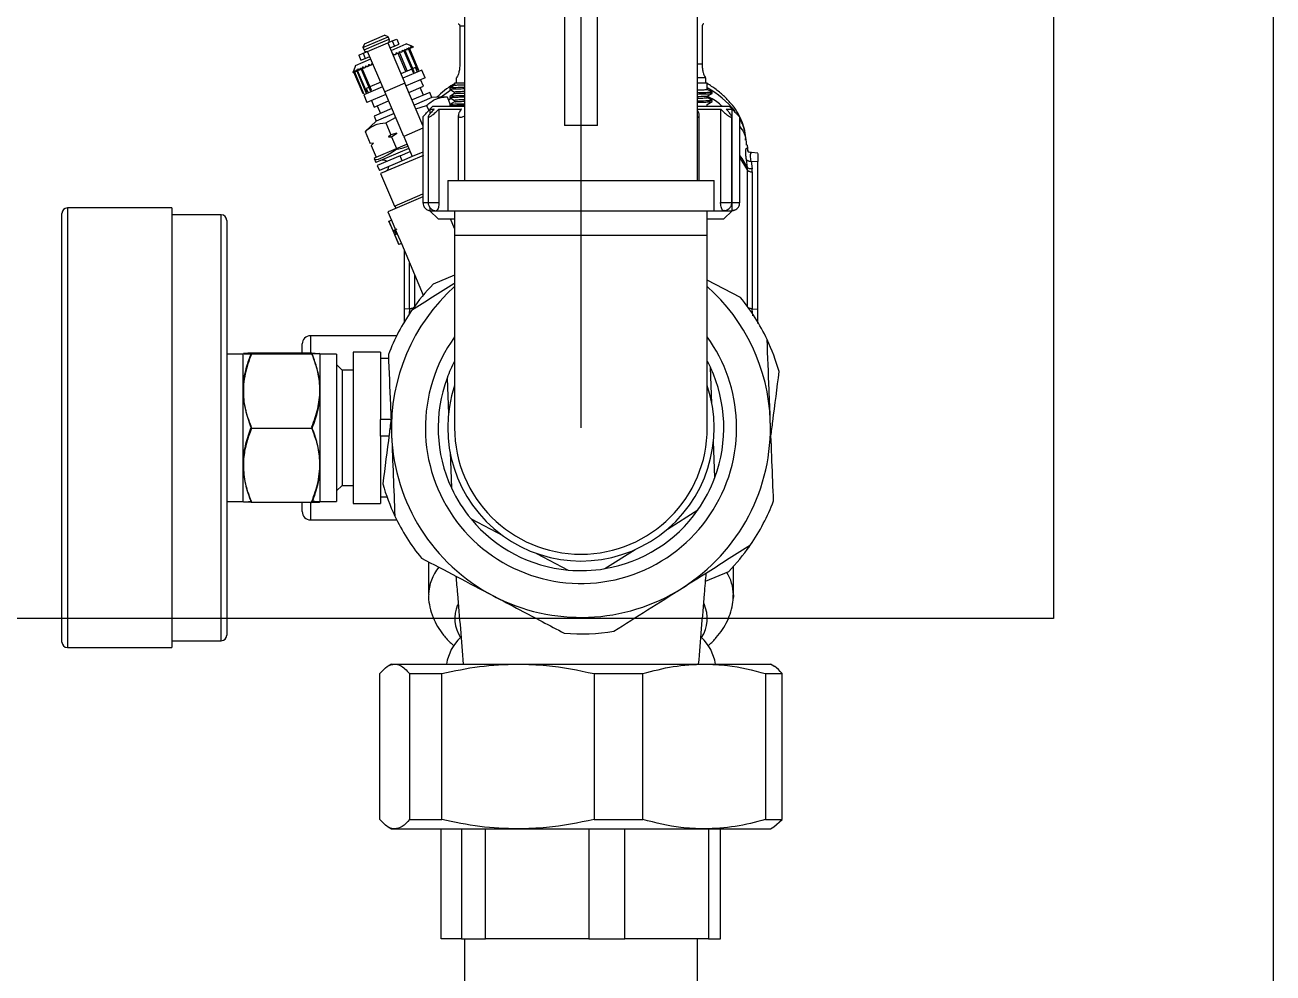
# Model space of a CAD drawing. Header units: millimetres. Extents: x 12318 to 17800, y 6541 to 10165.
# Drawn here: x 15341.1 to 15357.52, y 7305.36 to 7317.83 of the extents above; entities that cross this region are included whole.
import ezdxf

# ---------------------------------------------------------------- set-up
doc = ezdxf.new("R2010")
doc.units = ezdxf.units.MM
doc.layers.add('Equipment', color=123, linetype='Continuous')
doc.layers.add('GCW', color=214, linetype='Continuous')

# ---------------------------------------------------------------- blocks, each defined once
blk = doc.blocks.new('A$Cbe2ee938')
at = {"layer": 'Equipment'}
for p, q in [((27000, 889.3), (27000, 225)), ((26960, 747), (26960, 527)), ((26852.8, 715.7), (26852.8, 606.7)), ((26895.2, 606.7), (26895.2, 715.7)), ((26871, 644.2), (26871, 616.7)), ((26877, 616.7), (26877, 644.2)), ((26851.93, 634.8), (26851.93, 627.9)), ((26852.8, 634.8), (26851.93, 634.8)), ((26896.07, 634.8), (26896.07, 627.9)), ((26834.3, 630.92), (26836.61, 631.89)), ((26834.57, 631.57), (26838.25, 633.13)), ((26835.16, 630.19), (26838.84, 631.75)), ((26836.61, 631.89), (26838.91, 632.87)), ((26836.8, 631.43), (26839.1, 632.41)), ((26838.91, 632.87), (26838.25, 633.13)), ((26838.84, 631.75), (26839.64, 632.09)), ((26838.84, 631.75), (26841.96, 624.39)), ((26839.1, 632.41), (26838.91, 632.87)), ((26839.64, 632.09), (26840.45, 632.44)), ((26839.64, 632.09), (26840.03, 631.17)), ((26840.45, 632.44), (26840.84, 631.52)), ((26833.54, 629.51), (26834.35, 629.85)), ((26833.54, 629.51), (26833.93, 628.59)), ((26834.57, 631.57), (26834.3, 630.92)), ((26834.3, 630.92), (26834.5, 630.45)), ((26834.35, 629.85), (26835.16, 630.19)), ((26834.35, 629.85), (26834.74, 628.93)), ((26834.5, 630.45), (26836.8, 631.43)), ((26838.28, 622.83), (26835.16, 630.19)), ((26839.23, 630.83), (26840.03, 631.17)), ((26839.42, 630.37), (26842.18, 631.54)), ((26840.1, 629.57), (26839.79, 629.66)), ((26839.79, 629.66), (26840.1, 629.57)), ((26840.03, 631.17), (26840.84, 631.52)), ((26840.1, 629.57), (26840.38, 629.69)), ((26840.37, 629.91), (26840.38, 629.69)), ((26840.7, 629.83), (26840.37, 629.91)), ((26840.37, 629.91), (26840.7, 629.83)), ((26840.38, 629.69), (26840.37, 629.91)), ((26840.7, 629.83), (26840.96, 629.94)), ((26842.11, 626.51), (26840.7, 629.83)), ((26840.92, 630.14), (26840.96, 629.94)), ((26841.26, 630.07), (26840.92, 630.14)), ((26840.92, 630.14), (26841.26, 630.07)), ((26840.96, 629.94), (26840.92, 630.14)), ((26840.96, 629.94), (26842.36, 626.62)), ((26841.26, 630.07), (26841.5, 630.17)), ((26841.43, 630.36), (26841.5, 630.17)), ((26841.77, 630.28), (26841.43, 630.36)), ((26841.43, 630.36), (26841.77, 630.28)), ((26841.5, 630.17), (26841.43, 630.36)), ((26841.77, 630.28), (26841.98, 630.37)), ((26841.77, 630.28), (26843.43, 626.37)), ((26841.89, 630.55), (26841.98, 630.37)), ((26842.23, 630.48), (26841.89, 630.55)), ((26841.89, 630.55), (26842.23, 630.48)), ((26841.98, 630.37), (26841.89, 630.55)), ((26843.64, 626.46), (26841.98, 630.37)), ((26843.23, 631.12), (26842.18, 631.54)), ((26842.23, 630.48), (26842.41, 630.55)), ((26842.28, 630.72), (26842.41, 630.55)), ((26842.62, 630.64), (26842.28, 630.72)), ((26842.28, 630.72), (26842.62, 630.64)), ((26842.41, 630.55), (26842.28, 630.72)), ((26842.62, 630.86), (26842.77, 630.71)), ((26842.95, 630.78), (26842.62, 630.86)), ((26842.62, 630.86), (26842.95, 630.78)), ((26842.77, 630.71), (26842.62, 630.86)), ((26842.62, 630.64), (26842.77, 630.71)), ((26844.28, 626.73), (26842.62, 630.64)), ((26842.77, 630.71), (26844.44, 626.8)), ((26842.88, 630.98), (26843.07, 630.83)), ((26843.2, 630.89), (26842.88, 630.98)), ((26842.88, 630.98), (26843.2, 630.89)), ((26843.07, 630.83), (26842.88, 630.98)), ((26842.95, 630.78), (26843.07, 630.83)), ((26843.07, 631.06), (26843.29, 630.93)), ((26843.38, 630.96), (26843.07, 631.06)), ((26843.07, 631.06), (26843.38, 630.96)), ((26843.29, 630.93), (26843.07, 631.06)), ((26843.19, 631.11), (26843.43, 630.99)), ((26843.47, 631.01), (26843.19, 631.11)), ((26843.19, 631.11), (26843.47, 631.01)), ((26843.43, 630.99), (26843.19, 631.11)), ((26843.2, 630.89), (26843.29, 630.93)), ((26843.49, 631.01), (26843.23, 631.12)), ((26843.38, 630.96), (26843.43, 630.99)), ((26843.47, 631.01), (26843.49, 631.01)), ((26832.98, 627.64), (26832.56, 626.59)), ((26832.98, 627.64), (26835.74, 628.81)), ((26833.9, 627.16), (26833.72, 626.86)), ((26833.72, 626.86), (26833.9, 627.16)), ((26833.96, 626.97), (26833.9, 627.16)), ((26833.9, 627.16), (26833.96, 626.97)), ((26833.93, 628.59), (26834.74, 628.93)), ((26834.36, 627.36), (26834.17, 627.06)), ((26834.17, 627.06), (26834.36, 627.36)), ((26834.45, 627.17), (26834.36, 627.36)), ((26834.36, 627.36), (26834.45, 627.17)), ((26834.45, 627.17), (26834.69, 627.27)), ((26834.86, 627.57), (26834.69, 627.27)), ((26834.69, 627.27), (26834.86, 627.57)), ((26834.74, 628.93), (26835.55, 629.27)), ((26834.99, 627.4), (26834.86, 627.57)), ((26834.86, 627.57), (26834.99, 627.4)), ((26834.99, 627.4), (26835.24, 627.51)), ((26835.41, 627.8), (26835.24, 627.51)), ((26835.24, 627.51), (26835.41, 627.8)), ((26835.57, 627.65), (26835.41, 627.8)), ((26835.41, 627.8), (26835.57, 627.65)), ((26835.57, 627.65), (26835.84, 627.77)), ((26836, 628.05), (26835.84, 627.77)), ((26835.84, 627.77), (26836, 628.05)), ((26843.86, 627.26), (26843.39, 627.06)), ((26844.21, 626.43), (26843.86, 627.26)), ((26895.2, 627.9), (26896.07, 627.9)), ((26832.56, 626.59), (26832.45, 626.33)), ((26832.45, 626.33), (26832.47, 626.33)), ((26832.47, 626.33), (26832.6, 626.61)), ((26832.6, 626.61), (26832.47, 626.33)), ((26832.6, 626.61), (26832.52, 626.35)), ((26832.52, 626.35), (26832.6, 626.61)), ((26832.52, 626.35), (26832.57, 626.38)), ((26832.57, 626.38), (26832.71, 626.66)), ((26832.71, 626.66), (26832.57, 626.38)), ((26832.71, 626.66), (26832.66, 626.41)), ((26832.66, 626.41), (26832.75, 626.45)), ((26834.32, 622.5), (26832.66, 626.41)), ((26832.75, 626.45), (26832.9, 626.74)), ((26832.75, 626.45), (26834.41, 622.54)), ((26832.88, 626.51), (26832.9, 626.74)), ((26832.9, 626.74), (26832.88, 626.51)), ((26832.88, 626.51), (26833, 626.56)), ((26833.17, 626.85), (26833, 626.56)), ((26833, 626.56), (26833.17, 626.85)), ((26833.17, 626.63), (26833.17, 626.85)), ((26833.17, 626.85), (26833.17, 626.63)), ((26833.17, 626.63), (26833.33, 626.7)), ((26833.17, 626.63), (26834.83, 622.72)), ((26833.5, 626.99), (26833.33, 626.7)), ((26833.33, 626.7), (26833.5, 626.99)), ((26834.99, 622.79), (26833.33, 626.7)), ((26833.53, 626.79), (26833.5, 626.99)), ((26833.5, 626.99), (26833.53, 626.79)), ((26833.53, 626.79), (26833.72, 626.86)), ((26833.96, 626.97), (26834.17, 627.06)), ((26833.96, 626.97), (26835.62, 623.06)), ((26835.84, 623.15), (26834.17, 627.06)), ((26843.18, 626.97), (26841.22, 626.14)), ((26845.02, 626.77), (26841.57, 625.31)), ((26845.61, 625.39), (26842.16, 623.93)), ((26843.43, 626.37), (26843.64, 626.46)), ((26844.44, 626.8), (26844.28, 626.73)), ((26845.3, 623.85), (26844.79, 625.05)), ((26845.61, 625.39), (26845.02, 626.77)), ((26851.25, 625.4), (26851.25, 624.4)), ((26896.75, 624.4), (26896.75, 625.4)), ((26837.89, 623.75), (26834.44, 622.28)), ((26834.83, 622.72), (26834.99, 622.79)), ((26835.37, 623.65), (26834.9, 623.46)), ((26834.9, 623.46), (26835.25, 622.63)), ((26837.54, 624.57), (26835.58, 623.74)), ((26835.62, 623.06), (26835.84, 623.15)), ((26841.96, 624.39), (26838.28, 622.83)), ((26841.72, 614.73), (26838.28, 622.83)), ((26845.22, 616.72), (26841.96, 624.39)), ((26842.67, 622.73), (26845.3, 623.85)), ((26846.47, 622.72), (26843.25, 621.35)), ((26845.32, 622.23), (26844.74, 623.61)), ((26846.86, 621.8), (26846.47, 622.72)), ((26850.12, 623.04), (26848.53, 621.89)), ((26851, 624.03), (26850.1, 623.51)), ((26850.1, 623.51), (26850.1, 623.31)), ((26850.1, 623.3), (26851, 622.78)), ((26850.3, 623.16), (26850.12, 623.04)), ((26851, 624.4), (26851, 624.03)), ((26851, 622.79), (26851, 622.53)), ((26897, 623.27), (26897, 624.4)), ((26897.9, 622.56), (26897.9, 622.76)), ((26834.41, 622.54), (26834.32, 622.5)), ((26834.44, 622.28), (26835.02, 620.9)), ((26838.48, 622.37), (26835.02, 620.9)), ((26835.84, 621.25), (26836.35, 620.05)), ((26836.35, 620.05), (26838.98, 621.17)), ((26846.86, 621.8), (26843.64, 620.43)), ((26843.93, 619.75), (26845.89, 620.36)), ((26845.89, 620.36), (26846.29, 619.42)), ((26849.61, 621.94), (26846.86, 621.8)), ((26849.61, 621.94), (26850.2, 620.56)), ((26850.38, 621.64), (26849.87, 621.33)), ((26851, 622.53), (26850.1, 622.01)), ((26850.1, 622.01), (26850.1, 621.81)), ((26850.1, 621.8), (26851, 621.28)), ((26851, 621.03), (26850.1, 620.51)), ((26850.1, 620.51), (26850.1, 620.31)), ((26851, 621.29), (26851, 621.03)), ((26897, 622.03), (26897.9, 622.55)), ((26897, 621.77), (26897, 622.03)), ((26897.9, 621.26), (26897, 621.78)), ((26897, 620.53), (26897.9, 621.05)), ((26897, 620.27), (26897, 620.53)), ((26897.9, 621.06), (26897.9, 621.26)), ((26839.57, 619.79), (26836.35, 618.42)), ((26836.35, 618.42), (26836.74, 617.5)), ((26839.96, 618.87), (26836.74, 617.5)), ((26836.91, 620.29), (26837.5, 618.91)), ((26838.45, 617.2), (26840.25, 618.19)), ((26845.22, 618.22), (26845.22, 602.69)), ((26846.17, 618.27), (26846.17, 602.69)), ((26847, 620.2), (26846.5, 619.7)), ((26846.5, 619.7), (26846.5, 618.82)), ((26846.5, 619.7), (26847.28, 619.7)), ((26847, 620.2), (26852.8, 620.2)), ((26848.14, 619.7), (26852.22, 619.7)), ((26848.14, 619.7), (26848.14, 602.69)), ((26850.1, 620.3), (26850.28, 620.2)), ((26851.67, 618.55), (26851.67, 606.7)), ((26895.2, 620.2), (26897.09, 620.2)), ((26895.2, 619.7), (26899.43, 619.7)), ((26895.53, 606.7), (26895.53, 618.6)), ((26897.09, 620.2), (26901, 620.2)), ((26899.43, 619.7), (26899.43, 602.69)), ((26900.42, 619.7), (26901.5, 619.7)), ((26901.5, 619.7), (26901, 620.2)), ((26901.46, 602.69), (26901.46, 618.28)), ((26901.5, 601.2), (26901.5, 619.7)), ((26902.91, 602.69), (26902.91, 618.22)), ((26836.74, 617.5), (26834.73, 615.63)), ((26838.45, 617.2), (26839.37, 615.04)), ((26845.22, 616.21), (26841.72, 614.73)), ((26877, 616.7), (26871, 616.7)), ((26834.73, 615.63), (26835.65, 613.46)), ((26839.37, 615.04), (26838.93, 614.63)), ((26838.93, 614.63), (26839.37, 615.04)), ((26838.93, 614.63), (26839.53, 614.66)), ((26840.49, 615.29), (26839.37, 615.04)), ((26839.53, 614.66), (26840.49, 615.29)), ((26839.53, 614.66), (26840.43, 612.55)), ((26841.72, 614.73), (26843.28, 611.04)), ((26836.25, 613.49), (26835.65, 613.46)), ((26835.81, 613.08), (26836.25, 613.49)), ((26835.81, 613.08), (26836.71, 610.97)), ((26842.66, 612.52), (26836.67, 609.98)), ((26836.71, 610.97), (26840.43, 612.55)), ((26845.36, 611.27), (26837.53, 607.95)), ((26840.43, 612.55), (26840.29, 612.34)), ((26840.43, 612.55), (26842.31, 613.34)), ((26841.06, 611.19), (26842.89, 611.96)), ((26845.22, 611.87), (26843.28, 611.04)), ((26903.33, 610.68), (26902.91, 611.24)), ((26904.44, 611.89), (26904.29, 613.16)), ((26904.38, 612.06), (26904.44, 611.9)), ((26905.03, 611.73), (26905.06, 611.74)), ((26906.2, 611.66), (26905.04, 611.78)), ((26836.71, 610.97), (26836.37, 610.68)), ((26836.37, 610.68), (26836.67, 609.98)), ((26841.06, 611.19), (26836.91, 609.42)), ((26836.91, 609.42), (26837.3, 608.5)), ((26841.45, 610.27), (26837.3, 608.5)), ((26841.45, 610.27), (26841.06, 611.19)), ((26843.28, 611.04), (26841.45, 610.27)), ((26903.36, 610.22), (26902.91, 610.82)), ((26904.29, 609.09), (26903.33, 610.68)), ((26904.32, 608.63), (26903.36, 610.22)), ((26904.29, 609.09), (26904.11, 610.51)), ((26904.32, 608.63), (26904.29, 609.09)), ((26904.97, 610.22), (26906.2, 610.16)), ((26904.97, 610.22), (26905.15, 608.8)), ((26906.2, 583.31), (26906.2, 610.16)), ((26837.53, 607.95), (26840.04, 602.05)), ((26849.75, 606.7), (26849.75, 601.2)), ((26849.75, 606.7), (26874, 606.7)), ((26874, 606.7), (26898.25, 606.7)), ((26898.25, 601.2), (26898.25, 606.7)), ((26904.32, 583.77), (26904.32, 608.63)), ((26905.19, 608.25), (26905.15, 608.8)), ((26905.19, 608.25), (26905.19, 583.36)), ((26845.22, 603.72), (26838.85, 601.01)), ((26840.04, 602.05), (26845.22, 604.25)), ((26845.22, 602.69), (26846.16, 602.69)), ((26846.17, 602.69), (26848.14, 602.69)), ((26899.43, 602.69), (26901.46, 602.69)), ((26901.49, 602.69), (26902.91, 602.69)), ((26779.5, 522.7), (26779.5, 600.7)), ((26799.5, 601.7), (26780.5, 601.7)), ((26780.5, 601.7), (26780.5, 521.7)), ((26799.5, 601.7), (26799.5, 521.7)), ((26808.5, 600.45), (26799.5, 600.45)), ((26808.5, 522.95), (26808.5, 600.45)), ((26838.85, 601.01), (26839.49, 599.49)), ((26840.04, 602.05), (26840.35, 601.65)), ((26846.5, 601.77), (26846.5, 601.2)), ((26846.5, 601.2), (26848, 599.7)), ((26846.5, 601.2), (26847.67, 601.2)), ((26847.67, 601.2), (26849.75, 601.2)), ((26847.67, 601.2), (26847.67, 601.2)), ((26849.75, 601.2), (26898.25, 601.2)), ((26851, 601.2), (26851, 596.7)), ((26897, 596.7), (26897, 601.2)), ((26898.25, 601.2), (26899.96, 601.2)), ((26899.97, 601.2), (26899.96, 601.2)), ((26900.04, 601.22), (26899.97, 601.2)), ((26899.97, 601.2), (26901.5, 601.2)), ((26900, 599.7), (26901.5, 601.2)), ((26901.73, 601.24), (26901.76, 601.24)), ((26809.5, 599.45), (26809.5, 523.95)), ((26839.03, 599.3), (26840.84, 595.04)), ((26839.04, 599.3), (26839.03, 599.3)), ((26839.04, 599.3), (26839.5, 599.49)), ((26839.79, 597.55), (26839.04, 599.3)), ((26839.5, 599.49), (26840.25, 597.74)), ((26840.04, 597.65), (26839.79, 597.55)), ((26840.48, 597.84), (26840.04, 597.65)), ((26840.35, 596.92), (26840.04, 597.65)), ((26840.24, 597.74), (26840.55, 597)), ((26848, 599.7), (26851, 599.7)), ((26851, 597.98), (26850.27, 599.7)), ((26897, 599.7), (26900, 599.7)), ((26840.1, 596.81), (26840.35, 596.92)), ((26840.85, 595.04), (26840.1, 596.81)), ((26840.35, 596.92), (26840.56, 597)), ((26840.56, 597), (26841.31, 595.24)), ((26851, 596.7), (26851, 561.7)), ((26897, 596.7), (26851, 596.7)), ((26897, 561.7), (26897, 596.7)), ((26840.84, 595.04), (26840.85, 595.04)), ((26841.31, 595.24), (26840.85, 595.04)), ((26841.3, 595.23), (26845.29, 585.83)), ((26841.8, 594.06), (26841.8, 583.31)), ((26842.81, 583.36), (26842.81, 591.67)), ((26843.68, 589.63), (26843.68, 583.77)), ((26851, 589.47), (26847.11, 587.83)), ((26903.06, 585.4), (26897, 588.59)), ((26842.81, 583.36), (26841.8, 583.31)), ((26842.81, 583.36), (26842.75, 582.42)), ((26843.68, 583.74), (26843.66, 583.34)), ((26905.19, 583.36), (26906.2, 583.31)), ((26840.45, 578.45), (26824.75, 578.45)), ((26824.75, 578.45), (26824.75, 575.33)), ((26812.5, 575.1), (26809.5, 575.1)), ((26812.5, 548.27), (26812.5, 575.13)), ((26825, 575.27), (26814, 575.27)), ((26825, 575.12), (26814, 575.12)), ((26823.25, 575.27), (26823.25, 576.95)), ((26826.5, 548.27), (26826.5, 575.13)), ((26829.5, 575.1), (26826.5, 575.1)), ((26829.5, 575.1), (26829.5, 548.3)), ((26837.5, 575.45), (26832.5, 575.45)), ((26832.5, 575.45), (26832.5, 547.95)), ((26837.5, 575.45), (26837.5, 563.2)), ((26830.5, 572.2), (26829.5, 573.2)), ((26838.97, 574.28), (26837.5, 574.28)), ((26897, 573.82), (26897.22, 573.4)), ((26897.22, 573.4), (26897.58, 572.65)), ((26897.84, 566.13), (26897.58, 572.65)), ((26832.5, 572.2), (26830.5, 572.2)), ((26830.5, 572.2), (26830.5, 551.2)), ((26849.62, 570.74), (26849.88, 564.22)), ((26825, 561.55), (26814, 561.55)), ((26837.5, 561.7), (26837.5, 563.2)), ((26839.41, 563.2), (26837.5, 563.2)), ((26837.5, 560.2), (26837.5, 561.7)), ((26839.03, 560.2), (26837.5, 560.2)), ((26837.5, 560.2), (26837.5, 547.95)), ((26898.38, 552.66), (26898.12, 559.18)), ((26850.16, 557.27), (26850.42, 550.75)), ((26829.5, 550.2), (26830.5, 551.2)), ((26830.5, 551.2), (26832.5, 551.2)), ((26809.5, 548.3), (26812.5, 548.3)), ((26825, 548.13), (26814, 548.13)), ((26823.25, 546.45), (26823.25, 548.13)), ((26824.75, 548.17), (26824.75, 544.95)), ((26826.5, 548.3), (26829.5, 548.3)), ((26832.5, 547.95), (26837.5, 547.95)), ((26837.5, 549.12), (26838.67, 549.12)), ((26889.75, 543.26), (26895.27, 546.75)), ((26824.75, 544.95), (26840.45, 544.95)), ((26853.98, 545.11), (26859.76, 542.07)), ((26865.91, 538.84), (26871.69, 535.8)), ((26878.36, 536.07), (26883.88, 539.55)), ((26846.25, 537.31), (26846.25, 531.34)), ((26901.75, 531.34), (26901.75, 536.48)), ((26896.69, 533.81), (26900.89, 535.57)), ((26901.74, 531.01), (26901.72, 530.65)), ((26901.75, 531.32), (26901.74, 531.01)), ((26960, 527), (25040, 527)), ((26799.5, 522.95), (26808.5, 522.95)), ((26780.5, 521.7), (26799.5, 521.7)), ((26839.5, 518.7), (26838.88, 518.34)), ((26839.5, 518.7), (26840.09, 518.7)), ((26840.09, 518.7), (26862.52, 518.7)), ((26862.52, 518.7), (26896.44, 518.7)), ((26896.44, 518.7), (26908.5, 518.7)), ((26909.12, 518.34), (26908.5, 518.7)), ((26837.39, 490.43), (26837.39, 516.97)), ((26842.78, 516.97), (26848.66, 516.97)), ((26842.78, 516.97), (26842.78, 490.43)), ((26848.66, 490.43), (26848.66, 516.97)), ((26876.38, 516.97), (26885.27, 516.97)), ((26876.38, 516.97), (26876.38, 490.43)), ((26885.27, 490.43), (26885.27, 516.97)), ((26907.6, 516.97), (26907.6, 490.43)), ((26907.6, 516.97), (26910.61, 516.97)), ((26910.61, 490.43), (26910.61, 516.97)), ((26838.88, 489.06), (26839.5, 488.7)), ((26839.5, 488.7), (26840.09, 488.7)), ((26840.09, 488.7), (26862.52, 488.7)), ((26842.78, 490.43), (26848.66, 490.43)), ((26848.57, 468.7), (26848.57, 488.7)), ((26852.24, 488.7), (26852.24, 468.7)), ((26856.59, 468.7), (26856.59, 488.7)), ((26862.52, 488.7), (26896.44, 488.7)), ((26875.45, 488.7), (26875.45, 468.7)), ((26876.38, 490.43), (26885.27, 490.43)), ((26882.01, 468.7), (26882.01, 488.7)), ((26896.44, 488.7), (26908.5, 488.7)), ((26897.21, 488.7), (26897.21, 468.7)), ((26899.43, 468.7), (26899.43, 488.7)), ((26907.6, 490.43), (26910.61, 490.43)), ((26908.5, 488.7), (26909.12, 489.06)), ((26909.1, 489.1), (26910.61, 490.43)), ((26852.24, 468.7), (26848.57, 468.7)), ((26852.24, 468.7), (26856.59, 468.7)), ((26852.8, 468.7), (26852.8, 363.7)), ((26875.45, 468.7), (26856.59, 468.7)), ((26875.45, 468.7), (26882.01, 468.7)), ((26897.21, 468.7), (26882.01, 468.7)), ((26895.2, 363.7), (26895.2, 468.7)), ((26897.21, 468.7), (26899.43, 468.7))]:
    blk.add_line(p, q, dxfattribs=at)
for centre, radius, start, end in [((26838.64, 632.21), 0.5, 293, 23), ((26834.96, 630.65), 0.5, 203, 293), ((26888.16, 608.11), 17.82, 39.0975, 60.2712), ((26895.44, 613.74), 8.58, 10.2423, 29.5665), ((26837.93, 609.32), 1.1, 50.0357, 113), ((26837.93, 609.32), 1.1, 293, 355.9643), ((26780.5, 600.7), 1, 90, 180), ((26808.5, 599.45), 1, 0, 90), ((26874, 561.7), 34.5, 131.8103, 182.2797), ((26874, 561.7), 37.5, 135.8213, 144.9855), ((26874, 561.7), 34.5, 2.2797, 48.1897), ((26874, 561.7), 37.5, 25.3536, 39.2058), ((26874, 561.7), 37.5, 145.3536, 159.2058), ((26824.75, 576.95), 1.5, 90, 180), ((26874, 561.7), 28.33, 144.2837, 2.2797), ((26874, 561.7), 28.33, 2.2797, 35.7163), ((26874, 561.7), 37.5, 15.8213, 25.3536), ((26874, 561.7), 26, 152.2042, 159.6598), ((26874, 561.7), 26, 339.6598, 24.8996), ((26874, 561.7), 26, 159.6598, 204.8996), ((26874, 561.7), 24.25, 161.5235, 18.4765), ((26874, 561.7), 23, 180, 0), ((26874, 561.7), 34.5, 302.2797, 2.2797), ((26874, 561.7), 34.5, 182.2797, 242.2797), ((26874, 561.7), 26, 324.8996, 339.6598), ((26874, 561.7), 37.5, 195.8213, 205.3536), ((26874, 561.7), 26, 204.8996, 219.6598), ((26874, 561.7), 37.5, 325.3536, 339.2058), ((26824.75, 546.45), 1.5, 180, 270), ((26874, 561.7), 37.5, 205.3536, 219.2058), ((26874, 561.7), 26, 279.6598, 324.8996), ((26874, 561.7), 26, 219.6598, 264.8996), ((26874, 561.7), 37.5, 315.8213, 324.9855), ((26854.52, 531.1), 8.27, 140.8838, 178.2415), ((26874, 561.7), 26, 264.8996, 279.6598), ((26894.01, 531.24), 7.74, 0.6187, 32.4704), ((26874, 561.7), 34.5, 242.2797, 302.2797), ((26857.2, 527), 6.19, 156.5668, 214.1598), ((26890.76, 527.01), 6.23, 326.0475, 25.0925), ((26780.5, 522.7), 1, 180, 270), ((26808.5, 523.95), 1, 270, 0), ((26857.63, 517.52), 8.18, 132.7839, 171.7059), ((26874, 561.7), 37.5, 265.3536, 279.2058), ((26890.34, 517.5), 8.22, 8.3789, 47.1312)]:
    blk.add_arc(centre, radius, start, end, dxfattribs=at)
for major_axis, ratio, start_param, end_param in [((6.74, 5.86), 0.165076, 3.087999, 4.135197), ((7.82, 3.32), 0.36397, 4.18879, 4.474868)]:
    blk.add_ellipse((26843.15, 616.47), major_axis=major_axis, ratio=ratio, start_param=start_param, end_param=end_param, dxfattribs=at)
for points, knots in [([(26851.64, 635.2), (26851.69, 635.19), (26851.77, 635.18), (26851.85, 635.09), (26851.9, 635), (26851.92, 634.93), (26851.93, 634.87), (26851.93, 634.82), (26851.93, 634.8)], [0, 0, 0, 0, 0.335529, 0.610502, 0.719509, 0.822806, 0.912011, 1, 1, 1, 1]), ([(26896.36, 635.2), (26896.31, 635.19), (26896.23, 635.18), (26896.15, 635.09), (26896.1, 635), (26896.08, 634.93), (26896.07, 634.87), (26896.07, 634.82), (26896.07, 634.8)], [0, 0, 0, 0, 0.335529, 0.610502, 0.719509, 0.822806, 0.912011, 1, 1, 1, 1]), ([(26851.93, 627.9), (26851.93, 627.76), (26851.93, 627.47), (26851.89, 627.05), (26851.83, 626.66), (26851.71, 626.11), (26851.49, 625.52), (26851.38, 625.44), (26851.32, 625.4)], [0, 0, 0, 0, 0.08411, 0.170757, 0.262089, 0.359946, 0.62452, 1, 1, 1, 1]), ([(26896.07, 627.9), (26896.07, 627.76), (26896.07, 627.47), (26896.11, 627.05), (26896.17, 626.66), (26896.29, 626.11), (26896.51, 625.52), (26896.62, 625.44), (26896.68, 625.4)], [0, 0, 0, 0, 0.084108, 0.170755, 0.262087, 0.359946, 0.62452, 1, 1, 1, 1]), ([(26896.68, 625.4), (26896.69, 625.4), (26896.73, 625.4), (26896.26, 625.4), (26895.53, 625.4), (26895.2, 625.4)], [0, 0, 0, 0, 0.215832, 0.638579, 1, 1, 1, 1]), ([(26851.25, 624.51), (26851.21, 624.48), (26850.58, 624.13), (26849.53, 623.35), (26848.4, 622.49), (26847.89, 621.96), (26847.78, 621.85)], [0, 0, 0, 0, 0.027575, 0.456427, 0.887341, 1, 1, 1, 1]), ([(26850.11, 623.31), (26850.18, 623.32), (26850.33, 623.35), (26851.3, 623.39), (26852.38, 623.41), (26852.8, 623.42)], [0, 0, 0, 0, 0.375363, 0.757529, 1, 1, 1, 1]), ([(26852.8, 623.62), (26852.38, 623.61), (26851.3, 623.59), (26850.36, 623.55), (26850.21, 623.52), (26850.14, 623.51)], [0, 0, 0, 0, 0.251776, 0.648607, 1, 1, 1, 1]), ([(26852.8, 624.4), (26852.75, 624.4), (26852.05, 624.4), (26851.42, 624.4), (26850.88, 624.4), (26851.01, 624.4), (26851.02, 624.4)], [0, 0, 0, 0, 0.033911, 0.502804, 0.971697, 1, 1, 1, 1]), ([(26852.8, 622.88), (26852.67, 622.88), (26851.94, 622.86), (26851.23, 622.83), (26851.08, 622.8), (26851.01, 622.79)], [0, 0, 0, 0, 0.094816, 0.554, 1, 1, 1, 1]), ([(26851.04, 624.03), (26851.11, 624.04), (26851.26, 624.07), (26851.94, 624.1), (26852.67, 624.12), (26852.8, 624.12)], [0, 0, 0, 0, 0.419811, 0.900702, 1, 1, 1, 1]), ([(26851.04, 622.53), (26851.11, 622.54), (26851.26, 622.57), (26851.94, 622.6), (26852.67, 622.62), (26852.8, 622.62)], [0, 0, 0, 0, 0.420771, 0.900866, 1, 1, 1, 1]), ([(26896.98, 624.4), (26896.91, 624.4), (26896.77, 624.4), (26896.06, 624.4), (26895.31, 624.4), (26895.2, 624.4)], [0, 0, 0, 0, 0.444113, 0.916756, 1, 1, 1, 1]), ([(26895.2, 623.18), (26895.3, 623.18), (26896.01, 623.2), (26896.63, 623.23), (26897.12, 623.26), (26896.99, 623.27), (26896.99, 623.27)], [0, 0, 0, 0, 0.071368, 0.529113, 0.986857, 1, 1, 1, 1]), ([(26897.89, 622.76), (26897.9, 622.75), (26898.02, 622.74), (26897.55, 622.71), (26896.68, 622.67), (26895.6, 622.65), (26895.2, 622.64)], [0, 0, 0, 0, 0.006897, 0.389406, 0.77192, 1, 1, 1, 1]), ([(26903.97, 614.04), (26903.98, 614.19), (26904.01, 614.91), (26903.76, 616.17), (26903.23, 617.78), (26902.41, 619.3), (26901.32, 620.76), (26899.98, 622.14), (26898.47, 623.4), (26897.31, 624.15), (26896.75, 624.5)], [0, 0, 0, 0, 0.036905, 0.17945, 0.31392, 0.450817, 0.589909, 0.730314, 0.871115, 1, 1, 1, 1]), ([(26897.9, 622.76), (26897.75, 622.85), (26897.45, 623.02), (26897.15, 623.19), (26897, 623.28)], [0, 0, 0, 0, 0.505038, 1, 1, 1, 1]), ([(26850.11, 621.81), (26850.18, 621.82), (26850.33, 621.85), (26851.3, 621.89), (26852.38, 621.91), (26852.8, 621.92)], [0, 0, 0, 0, 0.3752219, 0.7574593, 1, 1, 1, 1]), ([(26852.8, 622.12), (26852.38, 622.11), (26851.3, 622.09), (26850.36, 622.05), (26850.21, 622.02), (26850.14, 622.01)], [0, 0, 0, 0, 0.251462, 0.647759, 1, 1, 1, 1]), ([(26850.17, 620.31), (26850.2, 620.32), (26850.25, 620.34), (26851.15, 620.38), (26852.31, 620.41), (26852.8, 620.42)], [0, 0, 0, 0, 0.3081427, 0.7065451, 1, 1, 1, 1]), ([(26852.8, 620.62), (26852.31, 620.61), (26851.15, 620.58), (26850.27, 620.54), (26850.22, 620.52), (26850.2, 620.51)], [0, 0, 0, 0, 0.30474, 0.718464, 1, 1, 1, 1]), ([(26852.8, 621.38), (26852.67, 621.38), (26851.94, 621.36), (26851.23, 621.33), (26851.08, 621.3), (26851.01, 621.29)], [0, 0, 0, 0, 0.094816, 0.554, 1, 1, 1, 1]), ([(26851.1, 621.03), (26851.12, 621.04), (26851.17, 621.06), (26851.8, 621.09), (26852.61, 621.11), (26852.8, 621.12)], [0, 0, 0, 0, 0.334406, 0.841365, 1, 1, 1, 1]), ([(26895.2, 622.44), (26895.6, 622.45), (26896.66, 622.47), (26897.62, 622.51), (26897.79, 622.54), (26897.87, 622.55)], [0, 0, 0, 0, 0.236526, 0.6332, 1, 1, 1, 1]), ([(26896.97, 622.03), (26896.89, 622.02), (26896.71, 621.99), (26896.01, 621.96), (26895.3, 621.94), (26895.2, 621.94)], [0, 0, 0, 0, 0.446695, 0.925369, 1, 1, 1, 1]), ([(26895.2, 621.68), (26895.3, 621.68), (26896.01, 621.7), (26896.63, 621.73), (26897.12, 621.76), (26896.99, 621.77), (26896.99, 621.77)], [0, 0, 0, 0, 0.071368, 0.529113, 0.986857, 1, 1, 1, 1]), ([(26897.86, 621.26), (26897.87, 621.26), (26898.03, 621.24), (26897.55, 621.21), (26896.68, 621.17), (26895.6, 621.15), (26895.2, 621.14)], [0, 0, 0, 0, 0.041079, 0.410425, 0.779774, 1, 1, 1, 1]), ([(26895.2, 620.94), (26895.6, 620.95), (26896.66, 620.97), (26897.62, 621.01), (26897.79, 621.04), (26897.87, 621.05)], [0, 0, 0, 0, 0.23651, 0.633171, 1, 1, 1, 1]), ([(26899.72, 620.2), (26899.56, 620.35), (26898.88, 621.03), (26897.82, 621.59), (26897, 622.02)], [0, 0, 0, 0, 0.22805, 1, 1, 1, 1]), ([(26845.23, 618.22), (26845.23, 618.23), (26845.24, 618.27), (26845.37, 618.44), (26845.66, 618.76), (26846.08, 619.2), (26846.41, 619.54), (26846.56, 619.69), (26846.57, 619.7)], [0, 0, 0, 0, 0.111788, 0.25456, 0.469696, 0.76331, 0.978586, 1, 1, 1, 1]), ([(26847.28, 619.7), (26847.26, 619.69), (26847.03, 619.45), (26846.67, 619.05), (26846.32, 618.6), (26846.17, 618.34), (26846.16, 618.21), (26846.25, 618.19), (26846.44, 618.26), (26846.72, 618.44), (26847.15, 618.76), (26847.65, 619.2), (26847.98, 619.54), (26848.13, 619.69), (26848.14, 619.7)], [0, 0, 0, 0, 0.010009, 0.176093, 0.291785, 0.379278, 0.449923, 0.520889, 0.584863, 0.651593, 0.752144, 0.889375, 0.989991, 1, 1, 1, 1]), ([(26852.22, 619.7), (26852.21, 619.69), (26852.03, 619.45), (26851.78, 619.05), (26851.65, 618.6), (26851.69, 618.34), (26851.85, 618.21), (26852.1, 618.19), (26852.41, 618.27), (26852.65, 618.36), (26852.78, 618.45), (26852.8, 618.46)], [0, 0, 0, 0, 0.01504, 0.264615, 0.438464, 0.569941, 0.676099, 0.78274, 0.878873, 0.979147, 1, 1, 1, 1]), ([(26895.2, 618.21), (26895.2, 618.21), (26895.29, 618.2), (26895.41, 618.27), (26895.54, 618.43), (26895.54, 618.76), (26895.41, 619.13), (26895.24, 619.38), (26895.2, 619.44)], [0, 0, 0, 0, 0.00442, 0.1576, 0.317379, 0.558141, 0.886729, 1, 1, 1, 1]), ([(26895.82, 620.2), (26896.18, 620.21), (26896.9, 620.24), (26896.91, 620.26), (26896.92, 620.27)], [0, 0, 0, 0, 0.513003, 1, 1, 1, 1]), ([(26899.43, 619.7), (26899.44, 619.69), (26899.67, 619.45), (26900.08, 619.05), (26900.63, 618.6), (26901.01, 618.34), (26901.28, 618.21), (26901.43, 618.19), (26901.48, 618.26), (26901.43, 618.44), (26901.23, 618.76), (26900.88, 619.2), (26900.58, 619.54), (26900.43, 619.69), (26900.42, 619.7)], [0, 0, 0, 0, 0.0100085, 0.1760933, 0.2917846, 0.3792785, 0.449923, 0.5208894, 0.584863, 0.6515928, 0.7521438, 0.8893745, 0.9899913, 1, 1, 1, 1]), ([(26901.49, 619.7), (26901.5, 619.69), (26901.74, 619.45), (26902.14, 619.05), (26902.57, 618.6), (26902.8, 618.35), (26902.91, 618.22), (26902.89, 618.22), (26902.89, 618.22)], [0, 0, 0, 0, 0.020932, 0.36828, 0.610236, 0.79322, 0.940965, 1, 1, 1, 1]), ([(26904.16, 613.14), (26904.11, 613.83), (26904.01, 615.02), (26903.23, 616.13), (26902.91, 616.6)], [0, 0, 0, 0, 0.582333, 1, 1, 1, 1]), ([(26904.11, 610.51), (26904.08, 610.74), (26904.03, 611.19), (26904, 611.75), (26904.01, 612.19), (26904.05, 612.47), (26904.12, 612.61), (26904.2, 612.58), (26904.29, 612.41), (26904.35, 612.17), (26904.38, 612.06)], [0, 0, 0, 0, 0.1269222, 0.2537183, 0.3796113, 0.505917, 0.6299122, 0.754354, 0.8778232, 1, 1, 1, 1]), ([(26905.03, 611.78), (26904.88, 611.8), (26904.57, 611.84), (26904.48, 611.87), (26904.42, 611.89)], [0, 0, 0, 0, 0.480064, 1, 1, 1, 1]), ([(26904.97, 610.22), (26904.94, 610.39), (26904.89, 610.74), (26904.87, 611.16), (26904.88, 611.48), (26904.93, 611.74), (26904.99, 611.73), (26905.03, 611.73)], [0, 0, 0, 0, 0.186975, 0.37501, 0.554289, 0.750721, 1, 1, 1, 1]), ([(26906.2, 611.61), (26906.2, 611.61), (26906.2, 611.6), (26906.2, 611.1), (26906.2, 610.47), (26906.2, 610.16)], [0, 0, 0, 0, 0.2504, 0.6252, 1, 1, 1, 1]), ([(26904.11, 610.51), (26904.15, 610.46), (26904.22, 610.36), (26904.45, 610.27), (26904.7, 610.22), (26904.88, 610.22), (26904.97, 610.22)], [0, 0, 0, 0, 0.279852, 0.559474, 0.779717, 1, 1, 1, 1]), ([(26905.15, 608.8), (26905.04, 608.8), (26904.81, 608.8), (26904.55, 608.87), (26904.37, 608.97), (26904.32, 609.05), (26904.29, 609.09)], [0, 0, 0, 0, 0.279852, 0.559473, 0.779716, 1, 1, 1, 1]), ([(26845.22, 602.69), (26845.24, 602.5), (26845.27, 602.21), (26845.46, 601.87), (26845.65, 601.63), (26845.89, 601.44), (26846.17, 601.28), (26846.38, 601.25), (26846.5, 601.24)], [0, 0, 0, 0, 0.263506, 0.405356, 0.550216, 0.695076, 0.836925, 1, 1, 1, 1]), ([(26846.17, 602.69), (26846.19, 602.5), (26846.22, 602.21), (26846.41, 601.87), (26846.6, 601.63), (26846.84, 601.44), (26847.18, 601.25), (26847.47, 601.22), (26847.66, 601.2)], [0, 0, 0, 0, 0.239457, 0.368361, 0.5, 0.631639, 0.760543, 1, 1, 1, 1]), ([(26848.14, 602.69), (26848.13, 602.52), (26848.12, 602.19), (26848.04, 601.74), (26847.91, 601.4), (26847.78, 601.23), (26847.7, 601.21), (26847.67, 601.2)], [0, 0, 0, 0, 0.214639, 0.429276, 0.643953, 0.858605, 1, 1, 1, 1]), ([(26899.96, 601.2), (26899.93, 601.2), (26899.85, 601.22), (26899.71, 601.36), (26899.57, 601.68), (26899.47, 602.11), (26899.43, 602.47), (26899.43, 602.66), (26899.43, 602.69)], [0, 0, 0, 0, 0.106048, 0.320439, 0.534867, 0.749457, 0.964103, 1, 1, 1, 1]), ([(26899.86, 601.22), (26899.9, 601.22), (26899.96, 601.22), (26900.05, 601.22), (26900.11, 601.22), (26900.16, 601.23), (26900.18, 601.22), (26900.19, 601.23), (26900.2, 601.23), (26900.26, 601.23), (26900.4, 601.27), (26900.67, 601.37), (26901.03, 601.61), (26901.3, 601.97), (26901.44, 602.36), (26901.46, 602.58), (26901.46, 602.69)], [0, 0, 0, 0, 0.039932, 0.076127, 0.105916, 0.1282, 0.14297, 0.145811, 0.148863, 0.156322, 0.215044, 0.329079, 0.503676, 0.734201, 0.864974, 1, 1, 1, 1]), ([(26901.96, 601.3), (26902.1, 601.37), (26902.37, 601.51), (26902.68, 601.86), (26902.87, 602.26), (26902.89, 602.55), (26902.91, 602.69)], [0, 0, 0, 0, 0.255402, 0.51485, 0.76637, 1, 1, 1, 1]), ([(26847.67, 601.2), (26847.66, 601.2), (26847.66, 601.2), (26847.66, 601.2), (26847.66, 601.2)], [0, 0, 0, 0, 0.764913, 1, 1, 1, 1]), ([(26847.66, 601.2), (26847.66, 601.2), (26847.66, 601.2), (26847.66, 601.2), (26847.66, 601.2), (26847.67, 601.2), (26847.67, 601.2), (26847.67, 601.2)], [0, 0, 0, 0, 0.158831, 0.363936, 0.586574, 0.80118, 1, 1, 1, 1]), ([(26899.96, 601.2), (26899.96, 601.2), (26899.97, 601.2), (26899.97, 601.2), (26899.97, 601.2), (26899.97, 601.2), (26899.97, 601.2), (26899.97, 601.2)], [0, 0, 0, 0, 0.1944994, 0.4044437, 0.6222451, 0.8228942, 1, 1, 1, 1]), ([(26901.5, 601.24), (26901.53, 601.24), (26901.58, 601.25), (26901.67, 601.26), (26901.78, 601.28), (26901.88, 601.3), (26902.01, 601.33), (26902.06, 601.35), (26902.1, 601.37)], [0, 0, 0, 0, 0.0858706, 0.211181, 0.3505763, 0.5023222, 0.6636533, 1, 1, 1, 1]), ([(26901.94, 601.3), (26901.86, 601.27), (26901.72, 601.22), (26901.56, 601.21), (26901.5, 601.21)], [0, 0, 0, 0, 0.606374, 1, 1, 1, 1]), ([(26851, 587.98), (26850.95, 587.95), (26848.31, 586.28), (26845.71, 584.63), (26843.15, 583.02)], [0, 0, 0, 0, 0.0172, 1, 1, 1, 1]), ([(26841.8, 583.31), (26841.8, 582.95), (26841.8, 582.23), (26841.8, 581.29), (26841.8, 580.87), (26841.8, 580.79)], [0, 0, 0, 0, 0.447367, 0.894735, 1, 1, 1, 1]), ([(26905.28, 582.06), (26905.28, 582.12), (26905.24, 582.38), (26905.2, 582.83), (26905.19, 583.19), (26905.19, 583.36)], [0, 0, 0, 0, 0.128217, 0.57614, 1, 1, 1, 1]), ([(26906.2, 580.69), (26906.2, 580.8), (26906.2, 581.26), (26906.2, 582.23), (26906.2, 582.95), (26906.2, 583.31)], [0, 0, 0, 0, 0.1415058, 0.5707529, 1, 1, 1, 1]), ([(26908.47, 563.07), (26908.4, 564.92), (26908.2, 569.86), (26908.01, 574.72), (26907.89, 577.76)], [0, 0, 0, 0, 0.374206, 1, 1, 1, 1]), ([(26814, 575.27), (26813.57, 575.26), (26812.7, 575.23), (26812.41, 575.19), (26812.91, 575.16), (26813.63, 575.14), (26814, 575.12)], [0, 0, 0, 0, 0.269871, 0.548688, 0.771578, 1, 1, 1, 1]), ([(26814, 575.12), (26813.57, 573.93), (26812.7, 571.51), (26812.41, 567.91), (26812.91, 564.55), (26813.63, 562.56), (26814, 561.55)], [0, 0, 0, 0, 0.269871, 0.548688, 0.771578, 1, 1, 1, 1]), ([(26814, 561.85), (26813.78, 562.42), (26813.17, 564.03), (26812.52, 566.81), (26812.5, 569.93), (26813.07, 572.78), (26813.69, 574.44), (26814, 575.27)], [0, 0, 0, 0, 0.130599, 0.370578, 0.618524, 0.807749, 1, 1, 1, 1]), ([(26825, 561.85), (26825.22, 562.42), (26825.83, 564.03), (26826.48, 566.81), (26826.5, 569.93), (26825.94, 572.78), (26825.31, 574.44), (26825, 575.27)], [0, 0, 0, 0, 0.130599, 0.370578, 0.618524, 0.807749, 1, 1, 1, 1]), ([(26825, 575.27), (26825.43, 575.26), (26826.3, 575.23), (26826.59, 575.19), (26826.09, 575.16), (26825.37, 575.14), (26825, 575.12)], [0, 0, 0, 0, 0.269871, 0.548688, 0.771578, 1, 1, 1, 1]), ([(26825, 575.12), (26825.43, 573.93), (26826.3, 571.51), (26826.59, 567.91), (26826.09, 564.55), (26825.37, 562.56), (26825, 561.55)], [0, 0, 0, 0, 0.269871, 0.548688, 0.771578, 1, 1, 1, 1]), ([(26838.94, 575.01), (26839.06, 571.97), (26839.26, 567.12), (26839.45, 562.18), (26839.53, 560.33)], [0, 0, 0, 0, 0.6257937, 1, 1, 1, 1]), ([(26908.59, 560.2), (26908.7, 561.09), (26909.2, 565.04), (26909.7, 568.92), (26910.08, 571.92)], [0, 0, 0, 0, 0.2260556, 1, 1, 1, 1]), ([(26814, 548.28), (26813.57, 549.47), (26812.7, 551.9), (26812.41, 555.49), (26812.91, 558.85), (26813.63, 560.84), (26814, 561.85)], [0, 0, 0, 0, 0.269871, 0.548688, 0.771578, 1, 1, 1, 1]), ([(26814, 561.55), (26813.69, 560.72), (26813.07, 559.06), (26812.51, 556.25), (26812.51, 553.13), (26813.15, 550.34), (26813.78, 548.69), (26814, 548.13)], [0, 0, 0, 0, 0.189486, 0.381471, 0.620976, 0.869402, 1, 1, 1, 1]), ([(26825, 548.28), (26825.43, 549.47), (26826.3, 551.9), (26826.59, 555.49), (26826.09, 558.85), (26825.37, 560.84), (26825, 561.85)], [0, 0, 0, 0, 0.269871, 0.548688, 0.771578, 1, 1, 1, 1]), ([(26825, 561.55), (26825.31, 560.72), (26825.93, 559.06), (26826.49, 556.25), (26826.49, 553.13), (26825.85, 550.34), (26825.22, 548.69), (26825, 548.13)], [0, 0, 0, 0, 0.189486, 0.381471, 0.620976, 0.869402, 1, 1, 1, 1]), ([(26839.41, 563.2), (26839.3, 562.31), (26838.8, 558.36), (26838.3, 554.48), (26837.92, 551.48)], [0, 0, 0, 0, 0.2260556, 1, 1, 1, 1]), ([(26909.06, 548.39), (26908.96, 550.8), (26908.77, 555.64), (26908.57, 560.59), (26908.47, 563.07)], [0, 0, 0, 0, 0.4970405, 1, 1, 1, 1]), ([(26839.53, 560.33), (26839.63, 557.87), (26839.82, 552.93), (26840.01, 548.08), (26840.11, 545.64)], [0, 0, 0, 0, 0.4966951, 1, 1, 1, 1]), ([(26814, 548.13), (26813.57, 548.14), (26812.7, 548.17), (26812.41, 548.21), (26812.91, 548.24), (26813.63, 548.26), (26814, 548.28)], [0, 0, 0, 0, 0.269871, 0.548688, 0.771578, 1, 1, 1, 1]), ([(26825, 548.13), (26825.43, 548.14), (26826.3, 548.17), (26826.59, 548.21), (26826.09, 548.24), (26825.37, 548.26), (26825, 548.28)], [0, 0, 0, 0, 0.269871, 0.548688, 0.771578, 1, 1, 1, 1]), ([(26892.42, 532.53), (26894, 533.53), (26898.18, 536.17), (26902.29, 538.76), (26904.85, 540.38)], [0, 0, 0, 0, 0.376426, 1, 1, 1, 1]), ([(26844.94, 538), (26847.08, 536.87), (26851.37, 534.62), (26855.75, 532.32), (26857.95, 531.16)], [0, 0, 0, 0, 0.49704, 1, 1, 1, 1]), ([(26851.23, 534.69), (26851.32, 533.63), (26851.78, 528.3), (26852.22, 522.97), (26852.58, 518.7)], [0, 0, 0, 0, 0.198472, 1, 1, 1, 1]), ([(26895.42, 518.7), (26895.78, 522.97), (26896.24, 528.51), (26896.71, 534.04), (26896.82, 535.31)], [0, 0, 0, 0, 0.771711, 1, 1, 1, 1]), ([(26880, 524.68), (26882.04, 525.97), (26886.14, 528.56), (26890.32, 531.2), (26892.42, 532.53)], [0, 0, 0, 0, 0.49704, 1, 1, 1, 1]), ([(26846.28, 531.37), (26846.27, 531.21), (26846.22, 530.44), (26846.46, 529.02), (26847, 527.22), (26847.86, 525.51), (26848.97, 523.94), (26849.98, 522.78), (26850.68, 522.2), (26850.85, 522.07)], [0, 0, 0, 0, 0.0433842, 0.2187865, 0.4027713, 0.5759851, 0.7559398, 0.9425066, 1, 1, 1, 1]), ([(26857.95, 531.16), (26859.6, 530.29), (26863.98, 527.99), (26868.28, 525.73), (26870.96, 524.32)], [0, 0, 0, 0, 0.376426, 1, 1, 1, 1]), ([(26897.12, 522.02), (26897.18, 522.06), (26897.75, 522.52), (26898.65, 523.5), (26899.8, 524.97), (26900.69, 526.55), (26901.33, 528.22), (26901.7, 529.83), (26901.72, 530.87), (26901.72, 531.31)], [0, 0, 0, 0, 0.020044, 0.194641, 0.367467, 0.537792, 0.70606, 0.873914, 1, 1, 1, 1]), ([(26837.39, 516.97), (26837.83, 517.46), (26838.72, 518.45), (26839.63, 518.62), (26840.09, 518.7)], [0, 0, 0, 0, 0.49704, 1, 1, 1, 1]), ([(26840.09, 518.7), (26840.43, 518.65), (26841.33, 518.53), (26842.23, 517.57), (26842.78, 516.97)], [0, 0, 0, 0, 0.3764255, 1, 1, 1, 1]), ([(26848.66, 516.97), (26850.94, 517.46), (26855.51, 518.45), (26860.18, 518.62), (26862.52, 518.7)], [0, 0, 0, 0, 0.4970405, 1, 1, 1, 1]), ([(26862.52, 518.7), (26864.27, 518.65), (26868.93, 518.53), (26873.52, 517.57), (26876.38, 516.97)], [0, 0, 0, 0, 0.374206, 1, 1, 1, 1]), ([(26885.27, 516.97), (26887.11, 517.46), (26890.79, 518.45), (26894.55, 518.62), (26896.44, 518.7)], [0, 0, 0, 0, 0.49704, 1, 1, 1, 1]), ([(26896.44, 518.7), (26897.85, 518.65), (26901.61, 518.53), (26905.3, 517.57), (26907.6, 516.97)], [0, 0, 0, 0, 0.376426, 1, 1, 1, 1]), ([(26910.61, 516.97), (26910.17, 517.51), (26909.67, 518.13), (26909.16, 518.29), (26909.1, 518.3)], [0, 0, 0, 0, 0.880174, 1, 1, 1, 1]), ([(26840.09, 488.7), (26839.74, 488.75), (26838.84, 488.87), (26837.95, 489.83), (26837.39, 490.43)], [0, 0, 0, 0, 0.3764255, 1, 1, 1, 1]), ([(26842.78, 490.43), (26842.34, 489.94), (26841.45, 488.95), (26840.54, 488.78), (26840.09, 488.7)], [0, 0, 0, 0, 0.49704, 1, 1, 1, 1]), ([(26862.52, 488.7), (26860.21, 488.78), (26855.54, 488.94), (26850.97, 489.93), (26848.66, 490.43)], [0, 0, 0, 0, 0.496695, 1, 1, 1, 1]), ([(26876.38, 490.43), (26873.52, 489.83), (26868.93, 488.87), (26864.27, 488.75), (26862.52, 488.7)], [0, 0, 0, 0, 0.625794, 1, 1, 1, 1]), ([(26896.44, 488.7), (26895.02, 488.75), (26891.27, 488.87), (26887.58, 489.83), (26885.27, 490.43)], [0, 0, 0, 0, 0.3764255, 1, 1, 1, 1]), ([(26907.6, 490.43), (26905.77, 489.94), (26902.09, 488.95), (26898.33, 488.78), (26896.44, 488.7)], [0, 0, 0, 0, 0.49704, 1, 1, 1, 1])]:
    blk.add_open_spline(points, degree=3, knots=knots, dxfattribs=at)
for points in [[(26845.89, 620.36), (26846.43, 620.81), (26847.52, 621.7), (26848.91, 621.86), (26849.61, 621.94)], [(26834.73, 615.63), (26835.27, 616.07), (26836.36, 616.96), (26837.75, 617.12), (26838.45, 617.2)], [(26904.32, 608.63), (26904.35, 608.58), (26904.42, 608.48), (26904.62, 608.37), (26904.88, 608.28), (26905.08, 608.26), (26905.19, 608.25)], [(26843.68, 583.74), (26843.65, 583.69), (26843.58, 583.6), (26843.38, 583.48), (26843.12, 583.39), (26842.92, 583.37), (26842.81, 583.36)], [(26905.19, 583.36), (26905.08, 583.37), (26904.88, 583.39), (26904.62, 583.48), (26904.42, 583.6), (26904.35, 583.69), (26904.32, 583.74)]]:
    blk.add_open_spline(points, degree=3, dxfattribs=at)

msp = doc.modelspace()

# ---------------------------------------------------------------- linework, layer by layer
at = {"layer": 'GCW'}
msp.add_line((15348.417, 7495.535), (15348.417, 7312.534), dxfattribs=at)

# ---------------------------------------------------------------- block references
at = {"xscale": 0.072267749473635, "yscale": 0.072267749473635, "zscale": 0.072267749473635}
msp.add_blockref('A$Cbe2ee938', (13406.294, 7271.941), dxfattribs=at)

doc.saveas('drawing.dxf')
